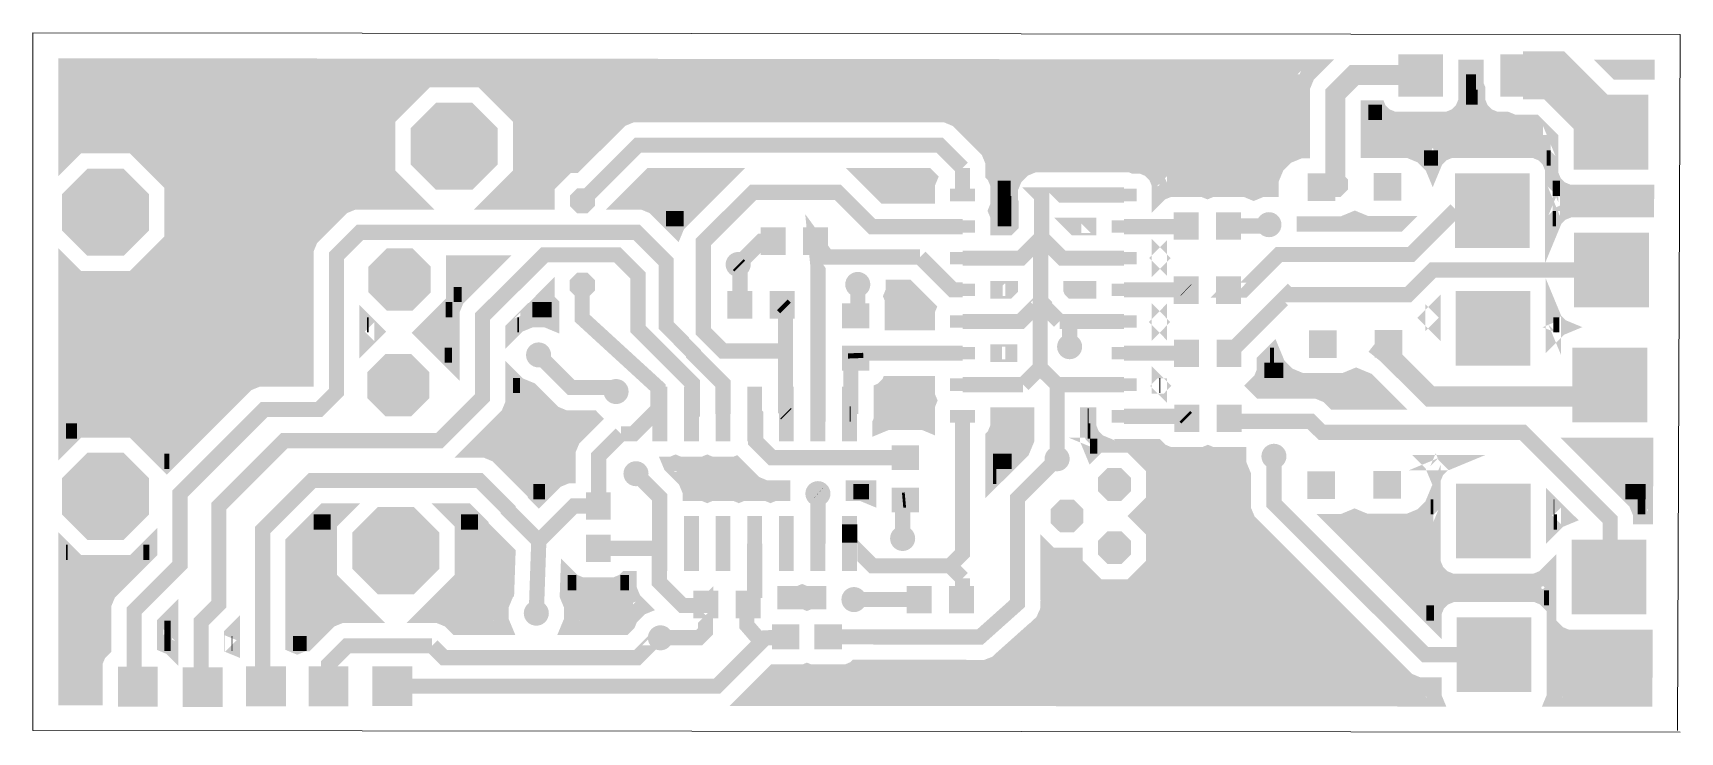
# Model space of a CAD drawing. Header units: millimetres. Extents: x 0.46 to 3.06, y 0.28 to 1.39.
import ezdxf

# ---------------------------------------------------------------- set-up
doc = ezdxf.new("R2010")
doc.units = ezdxf.units.MM
doc.layers.get('0').update_dxf_attribs({"linetype": 'CONTINUOUS', "lineweight": 0})
doc.layers.add('TRACTOR_CMP', color=254, linetype='CONTINUOUS', lineweight=0)

# ---------------------------------------------------------------- blocks, each defined once
blk = doc.blocks.new('RECTANGLE_2')
blk.add_solid([(0.0196849606286, 0.0216549608625), (0.0196849606286, -0.0216549603589), (-0.0196849081029, 0.0216549608625), (-0.0196849081029, -0.0216549603589)])
blk = doc.blocks.new('RECTANGLE_16')
blk.add_solid([(0.0354349868613, 0.0334649346053), (0.0354349868613, -0.0334649341017), (-0.0354349343356, 0.0334649346053), (-0.0354349343356, -0.0334649341017)])
blk = doc.blocks.new('RECTANGLE_28')
blk.add_solid([(0.0118100000056, 0.0433049345966), (0.0118100000056, -0.0433049340929), (-0.0118099474799, 0.0433049345966), (-0.0118099474799, -0.0433049340929)])
blk = doc.blocks.new('RECTANGLE_29')
blk.add_solid([(0.0196849606286, 0.00984493462628), (0.0196849606286, -0.00984493412264), (-0.0196849081029, 0.00984493462628), (-0.0196849081029, -0.00984493412264)])
blk = doc.blocks.new('RECTANGLE_8')
blk.add_solid([(0.0216549868735, 0.0196849346175), (0.0216549868735, -0.0196849341139), (-0.0216549343478, 0.0196849346175), (-0.0216549343478, -0.0196849341139)])
blk = doc.blocks.new('SQUARE_9')
blk.add_solid([(0.0590549868403, 0.0590549608293), (0.0590549868403, -0.0590549603257), (-0.0590549343146, 0.0590549608293), (-0.0590549343146, -0.0590549603257)])
blk = doc.blocks.new('CUSTOM_30')
for points in [[(-0.0259998687272, 0.0107695015546), (-0.0107694750399, 0.0259998952419), (0.0259999212529, 0.0107695015546), (0.0107695275656, 0.0259998952419)], [(-0.0259998687272, -0.010769501051), (-0.0259998687272, 0.0107695015546), (0.0259999212529, -0.010769501051), (0.0259999212529, 0.0107695015546)], [(-0.0107694750399, -0.0259998947382), (-0.0259998687272, -0.010769501051), (0.0107695275656, -0.0259998947382), (0.0259999212529, -0.010769501051)]]:
    blk.add_solid(points)
blk = doc.blocks.new('CUSTOM_31')
for points in [[(-0.0688998161957, 0.0285392653183), (-0.0285391863102, 0.0688998427103), (0.0688998687214, 0.0285392653183), (0.0285392913294, 0.0688998427103)], [(-0.0688998161957, 0.0285392128249), (-0.0688998161957, 0.0285392653183), (0.0688998687214, 0.0285392128249), (0.0688998687214, 0.0285392653183)], [(-0.0688998161957, -0.0285392123213), (-0.0688998161957, 0.0285392128249), (0.0688998687214, -0.0285392123213), (0.0688998687214, 0.0285392128249)], [(-0.0688997112088, -0.0285392648147), (-0.0688998161957, -0.0285392123213), (0.0688998687214, -0.0285392648147), (0.0688998687214, -0.0285392123213)], [(-0.0285392388037, -0.0688998422067), (-0.0688997112088, -0.0285392648147), (0.0285392388359, -0.0688998422067), (0.0688998687214, -0.0285392648147)]]:
    blk.add_solid(points)
blk = doc.blocks.new('CUSTOM_32')
for points in [[(-0.0492148293365, 0.0203855120447), (-0.0203854855301, 0.0492148558512), (0.0492148818622, 0.0203855120447), (0.0203854330689, 0.0492148558512)], [(-0.0492148293365, 0.0203854070579), (-0.0492148293365, 0.0203855120447), (0.0492148818622, 0.0203854070579), (0.0492148818622, 0.0203855120447)], [(-0.0492148293365, -0.0203854065542), (-0.0492148293365, 0.0203854070579), (0.0492148818622, -0.0203854065542), (0.0492148818622, 0.0203854070579)], [(-0.0492148293365, -0.0203855115411), (-0.0492148293365, -0.0203854065542), (0.0492148293688, -0.0203855115411), (0.0492148818622, -0.0203854065542)], [(-0.0203853805432, -0.0492148553475), (-0.0492148293365, -0.0203855115411), (0.0203855380558, -0.0492148553475), (0.0492148293688, -0.0203855115411)]]:
    blk.add_solid(points)
blk = doc.blocks.new('SQUARE_17')
blk.add_solid([(0.0315000262349, 0.0315000002239), (0.0315000262349, -0.0314999997202), (-0.0314999737092, 0.0315000002239), (-0.0314999737092, -0.0314999997202)])
blk = doc.blocks.new('ROUND_20')
h = blk.add_hatch(color=256)
edge = h.paths.add_edge_path(flags=0)
edge.add_arc((0, 0), 0.0198099737357, 0, 360)
blk = doc.blocks.new('CUSTOM_33')
for points in [[(-0.0198098949794, 0.008205564549), (-0.00820548554089, 0.0198099214941), (0.0198099475051, 0.008205564549), (0.00820559056003, 0.0198099214941)], [(-0.0198098949794, 0.00820551205556), (-0.0198098949794, 0.008205564549), (0.0198099475051, 0.00820551205556), (0.0198099475051, 0.008205564549)], [(-0.0198098949794, -0.00820551155192), (-0.0198098949794, 0.00820551205556), (0.0198099475051, -0.00820551155192), (0.0198099475051, 0.00820551205556)], [(-0.0198097899925, -0.00820556404536), (-0.0198098949794, -0.00820551155192), (0.0198099475051, -0.00820556404536), (0.0198099475051, -0.00820551155192)], [(-0.00820553803433, -0.0198099209904), (-0.0198097899925, -0.00820556404536), (0.00820553806659, -0.0198099209904), (0.0198099475051, -0.00820556404536)]]:
    blk.add_solid(points)

msp = doc.modelspace()

# ---------------------------------------------------------------- linework, layer by layer
at = {"layer": 'TRACTOR_CMP'}
for points in [[(3.05902002355, 0.286179999998), (3.0628499973, 1.38639999902), (0.460600025854, 1.38893999902), (0.460600025854, 0.286179999998)], [(0.460600025854, 0.286179999998), (3.0628499973, 0.28364)]]:
    msp.add_lwpolyline(points, dxfattribs=at)
at = {"layer": 'TRACTOR_CMP', "lineweight": 211}
for points, const_width in [([(2.81452999752, 1.32186997283), (2.86380002372, 1.32186997283), (2.95360002364, 1.23206997291)], 0.0759999999325), ([(0.798760025554, 0.834349973264), (0.672140025666, 0.707729973377), (0.618720025714, 0.761159999576), (0.531820025791, 0.761159999576), (0.512600025808, 0.741939999593), (0.512600025808, 1.01979999935), (0.531820025791, 1.00057999936), (0.618720025714, 1.00057999936), (0.680169999412, 1.06201999931), (0.680169999412, 1.14891999923), (0.618720025714, 1.21036997293), (0.531820025791, 1.21036997293), (0.512600025808, 1.19114997295), (0.512600025808, 1.33688997282), (2.48702002405, 1.33495999907), (2.47414999782, 1.32209999908), (2.46624002407, 1.3029799991), (2.46624002407, 1.20280997294), (2.46312002408, 1.20280997294), (2.44186999785, 1.19400997295), (2.42560999786, 1.17773999921), (2.41680002412, 1.15649999923), (2.41680002412, 1.14159999924), (2.40224999788, 1.14159999924), (2.38918999789, 1.136189973), (2.37646999791, 1.14145999924), (2.3227800242, 1.14145999924), (2.31616002421, 1.13871999924), (2.30954002421, 1.14145999924), (2.25584999801, 1.14145999924), (2.24260999803, 1.13597999924), (2.24010999803, 1.133469973), (2.24010999803, 1.14978997298), (2.23462999803, 1.16301999922), (2.22450002429, 1.17313999921), (2.21126999805, 1.17862997296), (2.19918002431, 1.17862997296), (2.19396999807, 1.1807799992), (2.04318002445, 1.1807799992), (2.02552999822, 1.17347999921), (2.01202999823, 1.15996997298), (2.00472002448, 1.14232997299), (2.00472002448, 1.12323999925), (2.00618002448, 1.11972997301), (2.00618002448, 1.08553999929), (2.00142002449, 1.08077999929), (1.98498999825, 1.08077999929), (1.98498999825, 1.09978997303), (1.9816800245, 1.10777999927), (1.98498999825, 1.11577999926), (1.98498999825, 1.14978997298), (1.97950999826, 1.16301999922), (1.97730002451, 1.16521999922), (1.97730002451, 1.1848999992), (1.97000002451, 1.20253999918), (1.9339699983, 1.23856997291), (1.92046002456, 1.25206997289), (1.90282002457, 1.25937999913), (1.40694999877, 1.25937999913), (1.38930999878, 1.25206997289), (1.31664002509, 1.17938997296), (1.30558999886, 1.17938997296), (1.27290002513, 1.14669999923), (1.27290002513, 1.12157999926), (1.18618002521, 1.12157999926), (1.23094999892, 1.16634997297), (1.23094999892, 1.25324997289), (1.16950999898, 1.31469999908), (1.08260999905, 1.31469999908), (1.02116002536, 1.25324997289), (1.02116002536, 1.16634997297), (1.06592999907, 1.12157999926), (0.967580025404, 1.12157999926), (0.949940025419, 1.11426997302), (0.912929999206, 1.07726997305), (0.899429999218, 1.06375999931), (0.892120025471, 1.04611999932), (0.892120025471, 0.841659999505), (0.816400025538, 0.841659999505), (0.798760025554, 0.834349973264)], 0.0239999999787), ([(0.512600025808, 1.33522997282), (2.21338999805, 1.33522997282)], 0.0239999999787), ([(2.51824002403, 1.14940997298), (2.51824002403, 1.2926399991), (2.548000024, 1.32239999908), (2.65258999766, 1.32239999908), (2.65312002391, 1.32186997283)], 0.0319999999716), ([(2.85854999748, 1.18126997296), (2.85592002373, 1.1875999992), (2.84580002374, 1.19772997294), (2.8325699975, 1.20320997294), (2.70012999762, 1.20320997294), (2.68690002388, 1.19772997294), (2.67678002389, 1.1875999992), (2.67208999764, 1.17628997296), (2.67128002389, 1.17823999921), (2.65502002391, 1.19449999919), (2.63376999768, 1.20329999918), (2.57024002398, 1.20329999918), (2.57024002398, 1.27039999912), (2.58618002397, 1.27039999912), (2.58716002397, 1.26801999913), (2.59728999771, 1.25788997289), (2.61052002395, 1.25240997289), (2.69570999762, 1.25240997289), (2.70894002386, 1.25788997289), (2.7190699976, 1.26801999913), (2.7245499976, 1.28124997287), (2.7245499976, 1.33472997282), (2.74052999758, 1.33470997282), (2.74052999758, 1.30714997284), (2.74310002383, 1.3009599991), (2.74310002383, 1.28124997287), (2.74858002382, 1.26801999913), (2.75870999757, 1.25788997289), (2.7719400238, 1.25240997289), (2.78886999754, 1.25240997289), (2.79980999753, 1.2478699729), (2.8331499975, 1.2478699729), (2.85854999748, 1.22246997292), (2.85854999748, 1.18126997296)], 0.0239999999787), ([(2.96320002363, 1.32712997283), (2.95582002364, 1.33449999907), (3.01066999734, 1.33444997282), (3.01064002359, 1.32712997283), (2.96320002363, 1.32712997283)], 0.0239999999787), ([(1.07914999906, 1.31123999909), (0.512600025808, 1.31123999909)], 0.0239999999787), ([(1.17296999897, 1.31123999909), (2.46966002407, 1.31123999909)], 0.0239999999787), ([(2.74052999758, 1.31123999909), (2.7245499976, 1.31123999909)], 0.0239999999787), ([(0.512600025808, 1.28725999911), (1.05516002533, 1.28725999911)], 0.0239999999787), ([(1.03118002535, 1.26326997288), (0.512600025808, 1.26326997288)], 0.0239999999787), ([(2.46624002407, 1.28725999911), (1.19694999895, 1.28725999911)], 0.0239999999787), ([(1.22094002518, 1.26326997288), (2.46624002407, 1.26326997288)], 0.0239999999787), ([(2.59190999771, 1.26326997288), (2.57024002398, 1.26326997288)], 0.0239999999787), ([(2.75332999757, 1.26326997288), (2.71432002385, 1.26326997288)], 0.0239999999787), ([(2.7245499976, 1.28725999911), (2.74310002383, 1.28725999911)], 0.0239999999787), ([(0.512600025808, 1.2392899729), (1.02116002536, 1.2392899729)], 0.0239999999787), ([(1.37652999879, 1.2392899729), (1.23094999892, 1.2392899729)], 0.0239999999787), ([(2.46624002407, 1.2392899729), (1.9332499983, 1.2392899729)], 0.0239999999787), ([(2.57024002398, 1.2392899729), (2.84172999749, 1.2392899729)], 0.0239999999787), ([(1.02116002536, 1.21529999917), (0.512600025808, 1.21529999917)], 0.0239999999787), ([(1.23094999892, 1.21529999917), (1.35254002506, 1.21529999917)], 0.0239999999787), ([(1.92930002455, 1.17534997296), (1.89326999834, 1.21137999918), (1.41650002501, 1.21137999918), (1.32870999884, 1.12357999925)], 0.0239999999787), ([(2.46624002407, 1.21529999917), (1.95722999828, 1.21529999917)], 0.0239999999787), ([(2.85854999748, 1.21529999917), (2.57024002398, 1.21529999917)], 0.0239999999787), ([(0.512600025808, 1.19131999919), (0.512769999561, 1.19131999919)], 0.0239999999787), ([(0.63776999945, 1.19131999919), (1.02116002536, 1.19131999919)], 0.0239999999787), ([(1.32856002508, 1.19131999919), (1.23094999892, 1.19131999919)], 0.0239999999787), ([(1.97464002451, 1.19131999919), (2.4391800241, 1.19131999919)], 0.0239999999787), ([(2.65820999766, 1.19131999919), (2.68048999764, 1.19131999919)], 0.0239999999787), ([(2.85854999748, 1.19131999919), (2.85220999748, 1.19131999919)], 0.0239999999787), ([(2.86140999748, 1.08489999929), (2.86140999748, 1.15894997298), (2.86402999747, 1.15261999923), (2.87414999746, 1.14249999924), (2.88738999745, 1.13701999924), (3.00998002359, 1.13701999924), (3.00988999734, 1.10922997302), (2.8883800237, 1.10922997302), (2.87514999746, 1.10374997303), (2.86502002372, 1.09362997303), (2.86140999748, 1.08489999929)], 0.0239999999787), ([(1.02116002536, 1.16732997297), (0.661760025675, 1.16732997297)], 0.0239999999787), ([(1.23094999892, 1.16732997297), (1.29352999887, 1.16732997297)], 0.0239999999787), ([(1.47650999871, 1.07948997305), (1.45522999872, 1.10076997303), (1.44172002498, 1.11426997302), (1.424080025, 1.12157999926), (1.39458999878, 1.12157999926), (1.43638002499, 1.16337999922), (1.55692002488, 1.16337999922), (1.49246002494, 1.09891999928), (1.47896002495, 1.08541999929), (1.47650999871, 1.07948997305)], 0.0239999999787), ([(1.8736200246, 1.13077999925), (1.80632002466, 1.13077999925), (1.77372002469, 1.16337999922), (1.87338999835, 1.16337999922), (1.87752999835, 1.15923999922), (1.8736200246, 1.14978997298), (1.8736200246, 1.13077999925)], 0.0239999999787), ([(1.92930002455, 1.17534997296), (1.92930002455, 1.13277999925)], 0.0239999999787), ([(2.01938999822, 1.16732997297), (1.97730002451, 1.16732997297)], 0.0239999999787), ([(2.42128999787, 1.16732997297), (2.23030999804, 1.16732997297)], 0.0239999999787), ([(0.680169999412, 1.14334997299), (1.04416999909, 1.14334997299)], 0.0239999999787), ([(1.27290002513, 1.14334997299), (1.20794999894, 1.14334997299)], 0.0239999999787), ([(1.53688999865, 1.14334997299), (1.41634999876, 1.14334997299)], 0.0239999999787), ([(1.64956999855, 0.953929973158), (1.64956999855, 0.886969973218), (1.64878999855, 0.886179999465), (1.55074999864, 0.886179999465), (1.51964999867, 0.917279999437), (1.51964999867, 1.05822997307), (1.5983899986, 1.136969973), (1.73224999848, 1.136969973), (1.78644002468, 1.08277999929), (1.92930002455, 1.08277999929)], 0.0239999999787), ([(1.8736200246, 1.14334997299), (1.79376002467, 1.14334997299)], 0.0239999999787), ([(1.98498999825, 1.14334997299), (2.00514002448, 1.14334997299)], 0.0239999999787), ([(2.24010999803, 1.14334997299), (2.41680002412, 1.14334997299)], 0.0239999999787), ([(2.47462002407, 1.14499999924), (2.51824002403, 1.14499999924)], 0.0436199999613), ([(2.57864999773, 1.14548997299), (2.62226999769, 1.14548997299)], 0.0436199999613), ([(2.87330002371, 1.14334997299), (2.86140999748, 1.14334997299)], 0.0239999999787), ([(0.962220025409, 1.11935999926), (0.680169999412, 1.11935999926)], 0.0239999999787), ([(1.42944999875, 1.11935999926), (1.51290002492, 1.11935999926)], 0.0239999999787), ([(2.00618002448, 1.11935999926), (1.98498999825, 1.11935999926)], 0.0239999999787), ([(2.05418002444, 1.06565999931), (2.05418002444, 1.131329973), (2.05272002444, 1.13277999925), (2.18442002432, 1.13277999925)], 0.0239999999787), ([(2.70862999761, 1.10940997302), (2.63776002392, 1.03853999933), (2.42910002411, 1.03853999933), (2.37282002416, 0.98225999938), (2.34946002418, 0.98225999938), (2.35062002418, 0.983429973132)], 0.0239999999787), ([(2.70862999761, 1.10940997302), (2.76508999756, 1.10940997302), (2.76634999756, 1.10814997302)], 0.0239999999787), ([(2.86140999748, 1.11935999926), (3.00992002359, 1.11935999926)], 0.0239999999787), ([(0.680169999412, 1.09537999928), (0.931040025436, 1.09537999928)], 0.0239999999787), ([(1.48892002494, 1.09537999928), (1.46062002497, 1.09537999928)], 0.0239999999787), ([(1.86216999836, 1.03460997309), (1.71516999849, 1.03460997309), (1.69696002476, 1.05970997306), (1.70084002475, 1.02027999935), (1.70084002475, 0.786399999554), (1.69830002476, 0.786399999554)], 0.0239999999787), ([(1.98498999825, 1.09537999928), (2.00618002448, 1.09537999928)], 0.0239999999787), ([(2.12874002437, 1.08077999929), (2.10692999815, 1.08077999929), (2.10292999815, 1.08477999929), (2.12874002437, 1.08477999929), (2.12874002437, 1.08077999929)], 0.0239999999787), ([(2.28268999799, 1.08380997304), (2.28166999799, 1.08277999929), (2.18442002432, 1.08277999929)], 0.0239999999787), ([(2.41334999787, 1.08578997304), (2.41136999788, 1.08380997304), (2.34962002418, 1.08380997304)], 0.0239999999787), ([(2.61788002394, 1.08653999929), (2.46916002407, 1.08653999929), (2.46916002407, 1.08717999929), (2.52974002402, 1.08717999929), (2.549040024, 1.09517999928), (2.56714999774, 1.08767999929), (2.61902002394, 1.08767999929), (2.61788002394, 1.08653999929)], 0.0239999999787), ([(2.86140999748, 1.09537999928), (2.86676999747, 1.09537999928)], 0.0239999999787), ([(0.62634999946, 0.35546997369), (0.620440025712, 0.361379999931), (0.620440025712, 0.475549973583), (0.692880025648, 0.547989973519), (0.692880025648, 0.660589973419), (0.825949999283, 0.793659999547), (0.912569999206, 0.793659999547), (0.940120025428, 0.821219999523), (0.940120025428, 1.03656997308), (0.977129999149, 1.0735799993), (1.41452999876, 1.0735799993), (1.46098999872, 1.02712997309), (1.46098999872, 0.926339999429), (1.4850099987, 0.902319999451), (1.4850099987, 0.901539999451), (1.50430002493, 0.882239999469), (1.50430002493, 0.88105999947), (1.55084002489, 0.834529973264), (1.55084002489, 0.786399999554)], 0.0239999999787), ([(0.907060025458, 1.07138997305), (0.680169999412, 1.07138997305)], 0.0239999999787), ([(1.63002999857, 1.05970997306), (1.61168002483, 1.05970997306), (1.57476999862, 1.02279999934), (1.57752999862, 1.02003999935), (1.57752999862, 0.959049973154)], 0.0239999999787), ([(2.05272002444, 1.06419999931), (2.02130002447, 1.03277999933), (1.92930002455, 1.03277999933)], 0.0239999999787), ([(2.05272002444, 0.964709973149), (2.05272002444, 1.06419999931), (2.05418002444, 1.06565999931), (2.08704999816, 1.03277999933), (2.18442002432, 1.03277999933)], 0.0239999999787), ([(0.665549999425, 1.04740997308), (0.89266002547, 1.04740997308)], 0.0239999999787), ([(0.728709999369, 0.35468997369), (0.726349999371, 0.357049973688), (0.726349999371, 0.457829973599), (0.754300025593, 0.485789973574), (0.754300025593, 0.640909973436), (0.857840025501, 0.744449973344), (1.10272002528, 0.744449973344), (1.17082999898, 0.81255999953), (1.17082999898, 0.94050997317), (1.22358999893, 0.993269973123), (1.22398002518, 0.993269973123), (1.26886002514, 1.03814997308), (1.38382999879, 1.03814997308), (1.41650002501, 1.00546997311), (1.41650002501, 0.920829973188), (1.50232999868, 0.83499999951), (1.50232999868, 0.787899999552), (1.50084002493, 0.786399999554)], 0.0239999999787), ([(1.86216999836, 1.03460997309), (1.91398999832, 0.982779999379), (1.92930002455, 0.982779999379)], 0.0239999999787), ([(2.24010999803, 1.03208997309), (2.24010999803, 1.03413999933), (2.24112999803, 1.03310997309), (2.24010999803, 1.03208997309)], 0.0239999999787), ([(0.892120025471, 1.02341999934), (0.641560025693, 1.02341999934)], 0.0239999999787), ([(1.18802002521, 1.02557999934), (1.14364002525, 0.981199999381), (1.13014002526, 0.967699999393), (1.12282999902, 0.950059999408), (1.12282999902, 0.867789973235), (1.07590002531, 0.91471999944), (1.12504999902, 0.963879999396), (1.12504999902, 1.02557999934), (1.18802002521, 1.02557999934)], 0.0239999999787), ([(1.18586002521, 1.02341999934), (1.12504999902, 1.02341999934)], 0.0239999999787), ([(1.57722999862, 1.02033999935), (1.57476999862, 1.02279999934)], 0.0239999999787), ([(2.35018002418, 0.882369973222), (2.44336002409, 0.975549973139), (2.44376002409, 0.975159999386), (2.63342999768, 0.975159999386), (2.67244999764, 1.01417999935), (2.95458999739, 1.01417999935)], 0.0239999999787), ([(0.512600025808, 0.999439999364), (0.892120025471, 0.999439999364)], 0.0239999999787), ([(1.12504999902, 0.999439999364), (1.16186999898, 0.999439999364)], 0.0239999999787), ([(1.28030999888, 0.959189973154), (1.28030999888, 0.946459999412), (1.27994002513, 0.945439999412), (1.28030999888, 0.936949973173), (1.28030999888, 0.931639999425), (1.27052002513, 0.935689973174), (1.24830999891, 0.935689973174), (1.22780002517, 0.927199999429), (1.21882999893, 0.91822997319), (1.21882999893, 0.920629973188), (1.24982999891, 0.951619999407), (1.25116999891, 0.952179999406), (1.26468002514, 0.965679999394), (1.26494999889, 0.966359999394), (1.27274002513, 0.974139999387), (1.27274002513, 0.966759999394), (1.28030999888, 0.959189973154)], 0.0239999999787), ([(1.22398002518, 0.993269973123), (1.22398002518, 0.992869973124)], 0.0239999999787), ([(1.44822999873, 0.789009973305), (1.44822999873, 0.82806997327), (1.32830999884, 0.937989973172), (1.32830999884, 0.989649973126), (1.32854999884, 0.989879999373)], 0.0239999999787), ([(1.76054999845, 0.941529973169), (1.76374999845, 0.944719999413), (1.76374999845, 0.991299999372)], 0.0239999999787), ([(1.8736200246, 0.930779999425), (1.81820002465, 0.930779999425), (1.81820002465, 0.968369973145), (1.8164299984, 0.972649973142), (1.81956002465, 0.980199999382), (1.81956002465, 0.986609973129), (1.84228999838, 0.986609973129), (1.87522999835, 0.953669973158), (1.8736200246, 0.949789973162), (1.8736200246, 0.930779999425)], 0.0239999999787), ([(1.98498999825, 0.980779999381), (1.98498999825, 0.984779999378), (2.00472002448, 0.984779999378), (2.00472002448, 0.984599999378), (2.00090999824, 0.980779999381), (1.98498999825, 0.980779999381)], 0.0239999999787), ([(2.12874002437, 0.980779999381), (2.1023600244, 0.980779999381), (2.10076999815, 0.982369973133), (2.1007200244, 0.98247999938), (2.1007200244, 0.984779999378), (2.12874002437, 0.984779999378), (2.12874002437, 0.980779999381)], 0.0239999999787), ([(2.28200002424, 0.982779999379), (2.18442002432, 0.982779999379)], 0.0239999999787), ([(2.28252999799, 0.98225999938), (2.28200002424, 0.982779999379)], 0.0239999999787), ([(2.86252002372, 0.911849973196), (2.86252002372, 0.94076997317), (2.86502002372, 0.934729973175), (2.87514999746, 0.924599999431), (2.87716002371, 0.923769973185), (2.87252002371, 0.921839999433), (2.86252002372, 0.911849973196)], 0.0239999999787), ([(0.892120025471, 0.975449973139), (0.512600025808, 0.975449973139)], 0.0239999999787), ([(0.512600025808, 0.95146997316), (0.892120025471, 0.95146997316)], 0.0239999999787), ([(1.12342002527, 0.95146997316), (1.11264002528, 0.95146997316)], 0.0239999999787), ([(1.13788999901, 0.975449973139), (1.12504999902, 0.975449973139)], 0.0239999999787), ([(1.28030999888, 0.95146997316), (1.24966999891, 0.95146997316)], 0.0239999999787), ([(1.64956999855, 0.953929973158), (1.6444600248, 0.959049973154)], 0.0239999999787), ([(1.8175899984, 0.975449973139), (1.85344999837, 0.975449973139)], 0.0239999999787), ([(1.87430999835, 0.95146997316), (1.81820002465, 0.95146997316)], 0.0239999999787), ([(2.02486999822, 0.832779999512), (2.05178999819, 0.859689973242), (2.05178999819, 0.960749973152), (2.05424002444, 0.963199999397), (2.05272002444, 0.964709973149), (2.02078999822, 0.932779999424), (1.92930002455, 0.932779999424)], 0.0239999999787), ([(2.08246999817, 0.932779999424), (2.05852999819, 0.956729973156), (2.05852999819, 0.958909973154), (2.05424002444, 0.963199999397)], 0.0239999999787), ([(2.67240999764, 0.931049973178), (2.67240999764, 0.946249973165), (2.66480999765, 0.938649973172), (2.67240999764, 0.931049973178)], 0.0239999999787), ([(0.892120025471, 0.927479999428), (0.512600025808, 0.927479999428)], 0.0239999999787), ([(1.00180999913, 0.916689973191), (0.988120025386, 0.903009973203), (0.988120025386, 0.930379999426), (1.00180999913, 0.916689973191)], 0.0239999999787), ([(0.991020025383, 0.927479999428), (0.988120025386, 0.927479999428)], 0.0239999999787), ([(1.12282999902, 0.927479999428), (1.08864999905, 0.927479999428)], 0.0239999999787), ([(1.22848999893, 0.927479999428), (1.22568002517, 0.927479999428)], 0.0239999999787), ([(2.08246999817, 0.932779999424), (2.09838999815, 0.932779999424), (2.09838999815, 0.892869973212)], 0.0239999999787), ([(2.18442002432, 0.932779999424), (2.09838999815, 0.932779999424)], 0.0239999999787), ([(2.24010999803, 0.932429973177), (2.24010999803, 0.931469973178), (2.24058002427, 0.931949973178), (2.24010999803, 0.932429973177)], 0.0239999999787), ([(2.86252002372, 0.927479999428), (2.87226999747, 0.927479999428)], 0.0239999999787), ([(0.512600025808, 0.903489973203), (0.892120025471, 0.903489973203)], 0.0239999999787), ([(0.988120025386, 0.903489973203), (0.988609999138, 0.903489973203)], 0.0239999999787), ([(1.08712999905, 0.903489973203), (1.12282999902, 0.903489973203)], 0.0239999999787), ([(2.47658002406, 0.896959999455), (2.52020999778, 0.896959999455)], 0.0436199999613), ([(2.58062002397, 0.897459999455), (2.62424002393, 0.897459999455)], 0.0436199999613), ([(2.58062002397, 0.897459999455), (2.60074999771, 0.881459999469), (2.66808002389, 0.814129973282), (2.93382999741, 0.814129973282), (2.95196002364, 0.832269973266)], 0.0319999999716), ([(0.892120025471, 0.879509973224), (0.512600025808, 0.879509973224)], 0.0239999999787), ([(1.12282999902, 0.879509973224), (1.11110999903, 0.879509973224)], 0.0239999999787), ([(1.25942002514, 0.879879999471), (1.31098999885, 0.82830997327), (1.37556002504, 0.82830997327), (1.38186002504, 0.822009973275), (1.38028002504, 0.823579999521)], 0.0239999999787), ([(1.64956999855, 0.787669973306), (1.64956999855, 0.886969973218)], 0.0239999999787), ([(1.75268002471, 0.786399999554), (1.75268002471, 0.866729973236), (1.76054999845, 0.874599999475), (1.76872999845, 0.882779999468), (1.92930002455, 0.882779999468)], 0.0239999999787), ([(1.76054999845, 0.874599999475), (1.7602400247, 0.882779999468)], 0.0239999999787), ([(1.98498999825, 0.88077999947), (1.98498999825, 0.884779999466), (2.00378999824, 0.884779999466), (2.00378999824, 0.88077999947), (1.98498999825, 0.88077999947)], 0.0239999999787), ([(2.18442002432, 0.882779999468), (2.28284002424, 0.882779999468), (2.28324999799, 0.882369973222)], 0.0239999999787), ([(2.39122999789, 0.831169973267), (2.39964002413, 0.822759999521), (2.48904002405, 0.822759999521), (2.50668002404, 0.815459999528), (2.51670002403, 0.805439999537), (2.6032299977, 0.805439999537), (2.56894999774, 0.839719999506), (2.55100999775, 0.847149973253), (2.53170002402, 0.83914997326), (2.46508002407, 0.83914997326), (2.44384002409, 0.847949973252), (2.42756999786, 0.864219999485), (2.41946999787, 0.883779999467), (2.40586002413, 0.870169973233), (2.40586002413, 0.853549973247), (2.40038002413, 0.840319999506), (2.39122999789, 0.831169973267)], 0.0239999999787), ([(2.41520002412, 0.879509973224), (2.42124002411, 0.879509973224)], 0.0239999999787), ([(0.512600025808, 0.855519999492), (0.892120025471, 0.855519999492)], 0.0239999999787), ([(1.34462999882, 0.780309973312), (1.30144002511, 0.780309973312), (1.28380002512, 0.787609973306), (1.24666002516, 0.82475999952), (1.22780002517, 0.832569973266), (1.21882999893, 0.841539999505), (1.21882999893, 0.822109973275), (1.21882999893, 0.803009973292), (1.21152999894, 0.785369973308), (1.15560999899, 0.729459999604), (1.17526002522, 0.729459999604), (1.1929000252, 0.722149973364), (1.20640999895, 0.708649973376), (1.25208002515, 0.662979999663), (1.2531899989, 0.660289973419), (1.2598099989, 0.653669973425), (1.28790002512, 0.681759999647), (1.3055400251, 0.689069973393), (1.3063000251, 0.689069973393), (1.3063000251, 0.729189973358), (1.31360999885, 0.746839999589), (1.32710999884, 0.760339999577), (1.34584999882, 0.77907999956), (1.34462999882, 0.780309973312)], 0.0239999999787), ([(2.05178999819, 0.859689973242), (2.07870002442, 0.832779999512), (2.07870002442, 0.715719999616), (2.07870999817, 0.71570997337), (2.01610999823, 0.653109973425), (2.01610999823, 0.486969973573), (1.95666002453, 0.433819999867), (1.71690002474, 0.43420997362)], 0.0239999999787), ([(2.43626999785, 0.855519999492), (2.40586002413, 0.855519999492)], 0.0239999999787), ([(0.795949999309, 0.831539999514), (0.512600025808, 0.831539999514)], 0.0239999999787), ([(1.21882999893, 0.831539999514), (1.23028002517, 0.831539999514)], 0.0239999999787), ([(1.80068002466, 0.776859999562), (1.80068002466, 0.823599999521), (1.80260002466, 0.82439999952), (1.81272002465, 0.834519999511), (1.81282999841, 0.834779999511), (1.8736200246, 0.834779999511), (1.8736200246, 0.815779999528), (1.87692999835, 0.807779999535), (1.8736200246, 0.799789973295), (1.8736200246, 0.770719999568), (1.8677600246, 0.773149973319), (1.81012999841, 0.773149973319), (1.79864999842, 0.768389973323), (1.79864999842, 0.771959999566), (1.80068002466, 0.776859999562)], 0.0239999999787), ([(1.8736200246, 0.831539999514), (1.80974002466, 0.831539999514)], 0.0239999999787), ([(2.02486999822, 0.832779999512), (1.92930002455, 0.832779999512)], 0.0239999999787), ([(2.07870002442, 0.832779999512), (2.18442002432, 0.832779999512)], 0.0239999999787), ([(2.24010999803, 0.833259999512), (2.24010999803, 0.830779999514), (2.24214002427, 0.830779999514), (2.24236002427, 0.831009973267), (2.24010999803, 0.833259999512)], 0.0239999999787), ([(2.24010999803, 0.831539999514), (2.24182999803, 0.831539999514)], 0.0239999999787), ([(2.39160002414, 0.831539999514), (2.57712999773, 0.831539999514)], 0.0239999999787), ([(0.512600025808, 0.807549973288), (0.771960025577, 0.807549973288)], 0.0239999999787), ([(1.21882999893, 0.807549973288), (1.26386002514, 0.807549973288)], 0.0239999999787), ([(1.80068002466, 0.807549973288), (1.8768400246, 0.807549973288)], 0.0239999999787), ([(2.60112002395, 0.807549973288), (2.51458999778, 0.807549973288)], 0.0239999999787), ([(0.747980025599, 0.783569973309), (0.512600025808, 0.783569973309)], 0.0239999999787), ([(1.29356999887, 0.783569973309), (1.20972999894, 0.783569973309)], 0.0239999999787), ([(1.38972999878, 0.755079999581), (1.40942002501, 0.755079999581), (1.44334002498, 0.789009973305), (1.44822999873, 0.789009973305)], 0.0239999999787), ([(1.60084002484, 0.786399999554), (1.60232999859, 0.784909973308), (1.60232999859, 0.743269973345), (1.62814002482, 0.717459999615), (1.83894999838, 0.717459999615)], 0.0239999999787), ([(1.64956999855, 0.787669973306), (1.6508400248, 0.786399999554)], 0.0239999999787), ([(1.75084002471, 0.786399999554), (1.75268002471, 0.786399999554)], 0.0239999999787), ([(1.75084002471, 0.581679999735), (1.75084002471, 0.582949973488), (1.78736999843, 0.546419999767), (1.90942002457, 0.546419999767), (1.92930002455, 0.566299999749), (1.92930002455, 0.782779999557)], 0.0239999999787), ([(1.8736200246, 0.783569973309), (1.80068002466, 0.783569973309)], 0.0239999999787), ([(1.97730002451, 0.682189973399), (1.97730002451, 0.750339999586), (1.97950999826, 0.752549973337), (1.98498999825, 0.765779999572), (1.98498999825, 0.784779999555), (2.03070002446, 0.784779999555), (2.03070002446, 0.74563999959), (2.02358002447, 0.728469973358), (1.97730002451, 0.682189973399)], 0.0239999999787), ([(2.03070002446, 0.783569973309), (1.98498999825, 0.783569973309)], 0.0239999999787), ([(2.12670002437, 0.784779999555), (2.12874002437, 0.784779999555), (2.12874002437, 0.765779999572), (2.13422002437, 0.752549973337), (2.14434002436, 0.742419999593), (2.1570499981, 0.737159999597), (2.14358002436, 0.737159999597), (2.13414002437, 0.727719999606), (2.12670002437, 0.74569999959), (2.12670002437, 0.784779999555)], 0.0239999999787), ([(2.12874002437, 0.783569973309), (2.12670002437, 0.783569973309)], 0.0239999999787), ([(2.28044002424, 0.782779999557), (2.18442002432, 0.782779999557)], 0.0239999999787), ([(2.28342002424, 0.779809973313), (2.28044002424, 0.782779999557)], 0.0239999999787), ([(2.95064002364, 0.528799999782), (2.95232999739, 0.530489973534), (2.95232999739, 0.619649973455), (2.81452999752, 0.757439999579), (2.49682002405, 0.757439999579), (2.47948999781, 0.774759999564), (2.35538999792, 0.774759999564), (2.35034002418, 0.779809973313)], 0.0239999999787), ([(0.512600025808, 0.759579999577), (0.530249999545, 0.759579999577)], 0.0239999999787), ([(0.620289999465, 0.759579999577), (0.723989999373, 0.759579999577)], 0.0239999999787), ([(1.38972999878, 0.755079999581), (1.35430002506, 0.719649973366), (1.35430002506, 0.641559999682), (1.35380002506, 0.641069973436), (1.31508999885, 0.641069973436), (1.2598099989, 0.585789973485), (1.21138002519, 0.634209973442), (1.21138002519, 0.635789973441), (1.16572002523, 0.681459999647), (0.901940025462, 0.681459999647), (0.823589999285, 0.60310997347), (0.823589999285, 0.360979999931), (0.82870999928, 0.355869973689)], 0.0239999999787), ([(1.32634999884, 0.759579999577), (1.18574002521, 0.759579999577)], 0.0239999999787), ([(1.9824200245, 0.759579999577), (2.03070002446, 0.759579999577)], 0.0239999999787), ([(2.12670002437, 0.759579999577), (2.13130002437, 0.759579999577)], 0.0239999999787), ([(0.700009999395, 0.735599999599), (0.644280025691, 0.735599999599)], 0.0239999999787), ([(1.16176002523, 0.735599999599), (1.30894999885, 0.735599999599)], 0.0239999999787), ([(2.19730999807, 0.734779999599), (2.23618999803, 0.734779999599), (2.24334002427, 0.727629973359), (2.25656999801, 0.722149973364), (2.31026002421, 0.722149973364), (2.31688002421, 0.724889973362), (2.3235000242, 0.722149973364), (2.36542002416, 0.722149973364), (2.36542002416, 0.708539999623), (2.37322999791, 0.689689973393), (2.37322999791, 0.635289973441), (2.3805299979, 0.617649973457), (2.39404002414, 0.604149973469), (2.63288999768, 0.365289973681), (2.65054002391, 0.357989973687), (2.66962999765, 0.357989973687), (2.67402002389, 0.357989973687), (2.67402002389, 0.339769973703), (2.67558002389, 0.336019999953), (1.5900299986, 0.337079999953), (1.63146999857, 0.378529973669), (1.67878002477, 0.378529973669), (1.68342999852, 0.380449973667), (1.68808002476, 0.378529973669), (1.74570999847, 0.378529973669), (1.7589400247, 0.384009973664), (1.76106999845, 0.386139999909), (1.95528002453, 0.385819999909), (1.96350999827, 0.38535999991), (1.96478002452, 0.385809973663), (1.96612999827, 0.385799999909), (1.97374999826, 0.38894997366), (1.98152999826, 0.391669973657), (1.9825400245, 0.392569973657), (1.9837800245, 0.393079999903), (1.9896200245, 0.398899999898), (2.04202002445, 0.445749973609), (2.04330002445, 0.446279999856), (2.04910002444, 0.45207999985), (2.05522002444, 0.457549973599), (2.05582002444, 0.458799999844), (2.05680002444, 0.459779999844), (2.05994002443, 0.467359999837), (2.06350002443, 0.474749973584), (2.06358002443, 0.476139999829), (2.06410999818, 0.477419999828), (2.06410999818, 0.485629973574), (2.06456999818, 0.493819999813), (2.06410999818, 0.495129973566), (2.06410999818, 0.567629973501), (2.06858002443, 0.563159999752), (2.10726002439, 0.563159999752), (2.10726002439, 0.549479999764), (2.14358002436, 0.513159999796), (2.19494002431, 0.513159999796), (2.23126002428, 0.549479999764), (2.23126002428, 0.600839999718), (2.2069400243, 0.625159999697), (2.23126002428, 0.649479999675), (2.23126002428, 0.70083999963), (2.19730999807, 0.734779999599)], 0.0239999999787), ([(2.02654002446, 0.735599999599), (1.97730002451, 0.735599999599)], 0.0239999999787), ([(2.13088002437, 0.735599999599), (2.14202002436, 0.735599999599)], 0.0239999999787), ([(2.42122999787, 0.719649973366), (2.42122999787, 0.644839999679), (2.6600800239, 0.405989973645), (2.7690800238, 0.405989973645)], 0.0239999999787), ([(2.97952002362, 0.660339999666), (2.90264002369, 0.737209973351), (3.00858999735, 0.737209973351), (3.00820002359, 0.623859999698), (3.00032999735, 0.623859999698), (3.00032999735, 0.629189973446), (2.99302002361, 0.646839999678), (2.97952002362, 0.660339999666)], 0.0239999999787), ([(3.00858999735, 0.735599999599), (2.90426002368, 0.735599999599)], 0.0239999999787), ([(0.66826002567, 0.711609973373), (0.676020025663, 0.711609973373)], 0.0239999999787), ([(1.3063000251, 0.711609973373), (1.20344002519, 0.711609973373)], 0.0239999999787), ([(1.45210999873, 0.432809973621), (1.51302002492, 0.432809973621), (1.52310002491, 0.442889973612), (1.52310002491, 0.484899999821), (1.52348999866, 0.484899999821), (1.52348999866, 0.485359999821), (1.52194999866, 0.483819999822), (1.48698002494, 0.483819999822), (1.45016002498, 0.520629973543), (1.45016002498, 0.580999999736), (1.45084002497, 0.581679999735), (1.45084002497, 0.654599999671), (1.41334999876, 0.692089973391)], 0.0239999999787), ([(1.46754002496, 0.707099999624), (1.46848002496, 0.704839999626), (1.49152999869, 0.6817899734), (1.49884002493, 0.664149973415), (1.49884002493, 0.660989973418), (1.51980999867, 0.660989973418), (1.52584002491, 0.65848997342), (1.5318600249, 0.660989973418), (1.56980999862, 0.660989973418), (1.57584002486, 0.65848997342), (1.58186002486, 0.660989973418), (1.61980999858, 0.660989973418), (1.62584002482, 0.65848997342), (1.63186002481, 0.660989973418), (1.6449400248, 0.660989973418), (1.6449400248, 0.669459999657), (1.61858999858, 0.669459999657), (1.60094999859, 0.676769973404), (1.57514002486, 0.702579999628), (1.57038002487, 0.707329973377), (1.56980999862, 0.707099999624), (1.5318600249, 0.707099999624), (1.52584002491, 0.709589973375), (1.51980999867, 0.707099999624), (1.48186002495, 0.707099999624), (1.47584002495, 0.709589973375), (1.46980999871, 0.707099999624), (1.46754002496, 0.707099999624)], 0.0239999999787), ([(1.97730002451, 0.711609973373), (2.00672999823, 0.711609973373)], 0.0239999999787), ([(2.22048002429, 0.711609973373), (2.36542002416, 0.711609973373)], 0.0239999999787), ([(2.84734999749, 0.527799999783), (2.85558999748, 0.536039999776), (2.85558999748, 0.488499999818), (2.84852999749, 0.495559999812), (2.83530002375, 0.501039999807), (2.70286002386, 0.501039999807), (2.68962999763, 0.495559999812), (2.67950002388, 0.485429973574), (2.67402002389, 0.472199999833), (2.67402002389, 0.459929973597), (2.51762999778, 0.616319999705), (2.52934002402, 0.616319999705), (2.54864999775, 0.624319999698), (2.56676002398, 0.616819999704), (2.63338002392, 0.616819999704), (2.65462999766, 0.625619999696), (2.67088999764, 0.641879999682), (2.67284999764, 0.646599999678), (2.67284999764, 0.551159999762), (2.67832999764, 0.537929973528), (2.68844999763, 0.527799999783), (2.70168999762, 0.522319999788), (2.83412002375, 0.522319999788), (2.84734999749, 0.527799999783)], 0.0239999999787), ([(2.67678999764, 0.693119999636), (2.67088999764, 0.707369973377), (2.66882002389, 0.709439999622), (2.69446002387, 0.709439999622), (2.68844999763, 0.706949973377), (2.67832999764, 0.696829973386), (2.67678999764, 0.693119999636)], 0.0239999999787), ([(2.92824002366, 0.711609973373), (3.00850002359, 0.711609973373)], 0.0239999999787), ([(1.22742999893, 0.687629973395), (1.30206999886, 0.687629973395)], 0.0239999999787), ([(1.4856899987, 0.687629973395), (1.5900899986, 0.687629973395)], 0.0239999999787), ([(1.78128999843, 0.669459999657), (1.78128999843, 0.656229973422), (1.76980999844, 0.660989973418), (1.75656999846, 0.660989973418), (1.75656999846, 0.669459999657), (1.78128999843, 0.669459999657)], 0.0239999999787), ([(1.97730002451, 0.687629973395), (1.98274999826, 0.687629973395)], 0.0239999999787), ([(2.37322999791, 0.687629973395), (2.23126002428, 0.687629973395)], 0.0239999999787), ([(2.51784002403, 0.674129973407), (2.47422002407, 0.674129973407)], 0.0436199999613), ([(2.62188002394, 0.674629973406), (2.57826002397, 0.674629973406)], 0.0436199999613), ([(3.00842002359, 0.687629973395), (2.9522299974, 0.687629973395)], 0.0239999999787), ([(1.26978002514, 0.663639999663), (1.25140999891, 0.663639999663)], 0.0239999999787), ([(1.6449400248, 0.663639999663), (1.49884002493, 0.663639999663)], 0.0239999999787), ([(1.70084002475, 0.660509973419), (1.70074999851, 0.660589973419)], 0.0239999999787), ([(1.70084002475, 0.660509973419), (1.70084002475, 0.581679999735)], 0.0239999999787), ([(1.78128999843, 0.663639999663), (1.75656999846, 0.663639999663)], 0.0239999999787), ([(1.83460999839, 0.650139999675), (1.83894999838, 0.650529973428)], 0.0239999999787), ([(1.83460999839, 0.650139999675), (1.83460999839, 0.589719999728)], 0.0239999999787), ([(2.37322999791, 0.639659999684), (2.22144002429, 0.639659999684)], 0.0239999999787), ([(2.23126002428, 0.663639999663), (2.37322999791, 0.663639999663)], 0.0239999999787), ([(2.67284999764, 0.639659999684), (2.66866999765, 0.639659999684)], 0.0239999999787), ([(2.86296002372, 0.641139999683), (2.86296002372, 0.61013999971), (2.87120002371, 0.618379999703), (2.8814600237, 0.622629973452), (2.86296002372, 0.641139999683)], 0.0239999999787), ([(2.86296002372, 0.639659999684), (2.86442999747, 0.639659999684)], 0.0239999999787), ([(2.97620999737, 0.663639999663), (3.00834002359, 0.663639999663)], 0.0239999999787), ([(2.99598999736, 0.639659999684), (3.00824999735, 0.639659999684)], 0.0239999999787), ([(0.89250002547, 0.423369973629), (0.888869999227, 0.423369973629), (0.878120025483, 0.418909973633), (0.871589999242, 0.421619999877), (0.871589999242, 0.583229973487), (0.921820025444, 0.633459999689), (0.948609999174, 0.633459999689), (0.929029999191, 0.613879999707), (0.929029999191, 0.526979999784), (0.987980025386, 0.468039999836), (0.947509999175, 0.468039999836), (0.929860025437, 0.460729973596), (0.900729999216, 0.431599999869), (0.89250002547, 0.423369973629)], 0.0239999999787), ([(0.904029999214, 0.615669973458), (0.930820025436, 0.615669973458)], 0.0239999999787), ([(1.16958002522, 0.609709973464), (1.145829999, 0.633459999689), (1.11926002527, 0.633459999689), (1.13882999901, 0.613879999707), (1.13882999901, 0.526979999784), (1.0798800253, 0.468039999836), (1.10084999904, 0.468039999836), (1.11850002527, 0.460729973596), (1.13008999901, 0.449139999853), (1.20476999895, 0.449139999853), (1.2000600252, 0.460509973596), (1.2000600252, 0.482719999823), (1.20856002519, 0.503229973558), (1.20894999894, 0.503619999805), (1.21112002519, 0.566599999749), (1.17068999898, 0.607019999713), (1.16958002522, 0.609709973464)], 0.0239999999787), ([(1.16362002523, 0.615669973458), (1.13704002525, 0.615669973458)], 0.0239999999787), ([(2.2164200243, 0.615669973458), (2.3825099979, 0.615669973458)], 0.0239999999787), ([(2.51828002403, 0.615669973458), (2.67284999764, 0.615669973458)], 0.0239999999787), ([(2.86296002372, 0.615669973458), (2.86848999747, 0.615669973458)], 0.0239999999787), ([(0.64488002569, 0.577519999739), (0.64488002569, 0.567869973501), (0.593249999489, 0.516239999793), (0.579749999501, 0.502739999805), (0.572440025755, 0.485099999821), (0.572440025755, 0.415479999883), (0.564329999515, 0.40735999989), (0.55884999952, 0.394129973655), (0.55884999952, 0.338089973705), (0.512600025808, 0.338129973705), (0.512600025808, 0.570589973499), (0.531820025791, 0.551359999762), (0.618720025714, 0.551359999762), (0.64488002569, 0.577519999739)], 0.0239999999787), ([(0.929029999191, 0.59168997348), (0.880049999235, 0.59168997348)], 0.0239999999787), ([(1.13882999901, 0.59168997348), (1.18602999896, 0.59168997348)], 0.0239999999787), ([(1.75084002471, 0.582949973488), (1.75084002471, 0.612249973462)], 0.0239999999787), ([(2.40650002413, 0.59168997348), (2.23126002428, 0.59168997348)], 0.0239999999787), ([(2.67284999764, 0.59168997348), (2.54226002401, 0.59168997348)], 0.0239999999787), ([(0.515480025805, 0.567699999748), (0.512600025808, 0.567699999748)], 0.0239999999787), ([(0.644709999444, 0.567699999748), (0.635060025699, 0.567699999748)], 0.0239999999787), ([(0.871589999242, 0.567699999748), (0.929029999191, 0.567699999748)], 0.0239999999787), ([(1.21000999894, 0.567699999748), (1.13882999901, 0.567699999748)], 0.0239999999787), ([(1.2558699989, 0.471609973586), (1.2598099989, 0.585789973485)], 0.0239999999787), ([(1.45016002498, 0.580999999736), (1.44328999873, 0.574139999742), (1.35380002506, 0.574139999742)], 0.0239999999787), ([(1.60084002484, 0.495779999812), (1.60084002484, 0.581679999735)], 0.0239999999787), ([(2.23126002428, 0.567699999748), (2.43048002411, 0.567699999748)], 0.0239999999787), ([(2.56624999774, 0.567699999748), (2.67284999764, 0.567699999748)], 0.0239999999787), ([(0.620720025712, 0.543719999769), (0.512600025808, 0.543719999769)], 0.0239999999787), ([(0.929029999191, 0.543719999769), (0.871589999242, 0.543719999769)], 0.0239999999787), ([(1.13882999901, 0.543719999769), (1.21032999894, 0.543719999769)], 0.0239999999787), ([(1.32696002508, 0.516479999793), (1.31372999885, 0.521959999788), (1.30590999886, 0.529779999781), (1.30484999886, 0.499209973562), (1.3116800251, 0.482719999823), (1.3116800251, 0.460509973596), (1.30696999886, 0.449139999853), (1.39504999878, 0.449139999853), (1.40070999877, 0.454799999848), (1.40462002502, 0.464249973593), (1.420320025, 0.479949973579), (1.42218999875, 0.480719999825), (1.40946999876, 0.493439999814), (1.40216002502, 0.511089973551), (1.40216002502, 0.526139999785), (1.39804999877, 0.526139999785), (1.39388002503, 0.521959999788), (1.38064999879, 0.516479999793), (1.32696002508, 0.516479999793)], 0.0239999999787), ([(1.92910002455, 0.526729973537), (1.90942002457, 0.546419999767)], 0.0239999999787), ([(2.11302002439, 0.543719999769), (2.06410999818, 0.543719999769)], 0.0239999999787), ([(2.45446999784, 0.543719999769), (2.22550002429, 0.543719999769)], 0.0239999999787), ([(2.67592999764, 0.543719999769), (2.59022999772, 0.543719999769)], 0.0239999999787), ([(0.512600025808, 0.519729973544), (0.596740025733, 0.519729973544)], 0.0239999999787), ([(0.871589999242, 0.519729973544), (0.936280025432, 0.519729973544)], 0.0239999999787), ([(1.20950002519, 0.519729973544), (1.13158002526, 0.519729973544)], 0.0239999999787), ([(1.31910999885, 0.519729973544), (1.3055600251, 0.519729973544)], 0.0239999999787), ([(1.38850002503, 0.519729973544), (1.40216002502, 0.519729973544)], 0.0239999999787), ([(1.92910002455, 0.526729973537), (1.92910002455, 0.494619999813), (1.92760002455, 0.493119999814)], 0.0239999999787), ([(2.06410999818, 0.519729973544), (2.13700002437, 0.519729973544)], 0.0239999999787), ([(2.20152002431, 0.519729973544), (2.47844999782, 0.519729973544)], 0.0239999999787), ([(2.61422002394, 0.519729973544), (2.85558999748, 0.519729973544)], 0.0239999999787), ([(0.576849999504, 0.495749973565), (0.512600025808, 0.495749973565)], 0.0239999999787), ([(0.668440025669, 0.421549973631), (0.668440025669, 0.455669973601), (0.678349999414, 0.465569973592), (0.678349999414, 0.417379999881), (0.678240025661, 0.417489973634), (0.668440025669, 0.421549973631)], 0.0239999999787), ([(0.960269999164, 0.495749973565), (0.871589999242, 0.495749973565)], 0.0239999999787), ([(1.10758999903, 0.495749973565), (1.20546002519, 0.495749973565)], 0.0239999999787), ([(1.30628999886, 0.495749973565), (1.40850999877, 0.495749973565)], 0.0239999999787), ([(1.52358999866, 0.485259999821), (1.52348999866, 0.485359999821), (1.52226002491, 0.484129973575)], 0.0239999999787), ([(1.60084002484, 0.495779999812), (1.59042002485, 0.485359999821), (1.58854999861, 0.483489973576), (1.58854999861, 0.45231999985), (1.60626999859, 0.431849973622), (1.61752002483, 0.432459999868)], 0.0239999999787), ([(1.6488400248, 0.489899999817), (1.6488400248, 0.502369973559), (1.66980999853, 0.502369973559), (1.67584002478, 0.504869973557), (1.68186002477, 0.502369973559), (1.70188002475, 0.502369973559), (1.70188002475, 0.489899999817), (1.68808002476, 0.489899999817), (1.68342999852, 0.487969973572), (1.67878002477, 0.489899999817), (1.6488400248, 0.489899999817)], 0.0239999999787), ([(1.70188002475, 0.495749973565), (1.6488400248, 0.495749973565)], 0.0239999999787), ([(1.86066999836, 0.493119999814), (1.75768999846, 0.493119999814), (1.75798999846, 0.493119999814)], 0.0239999999787), ([(2.50244002404, 0.495749973565), (2.06410999818, 0.495749973565)], 0.0239999999787), ([(2.69008999763, 0.495749973565), (2.63820002392, 0.495749973565)], 0.0239999999787), ([(2.84806999749, 0.495749973565), (2.85558999748, 0.495749973565)], 0.0239999999787), ([(0.512600025808, 0.471759999833), (0.572440025755, 0.471759999833)], 0.0239999999787), ([(0.871589999242, 0.471759999833), (0.984249999142, 0.471759999833)], 0.0239999999787), ([(1.2000600252, 0.471759999833), (1.08360999905, 0.471759999833)], 0.0239999999787), ([(1.41212999876, 0.471759999833), (1.3116800251, 0.471759999833)], 0.0239999999787), ([(2.06206002443, 0.471759999833), (2.52642002402, 0.471759999833)], 0.0239999999787), ([(2.66218999765, 0.471759999833), (2.67402002389, 0.471759999833)], 0.0239999999787), ([(3.00718999735, 0.335699999954), (3.00754002359, 0.43374997362), (2.88442999746, 0.43374997362), (2.87120002371, 0.439229973615), (2.86412999747, 0.446289973609), (2.86412999747, 0.339769973703), (2.86250999747, 0.335839999954), (3.00718999735, 0.335699999954)], 0.0239999999787), ([(0.572440025755, 0.447779999854), (0.512600025808, 0.447779999854)], 0.0239999999787), ([(0.678349999414, 0.447779999854), (0.668440025669, 0.447779999854)], 0.0239999999787), ([(0.774340025575, 0.437949973616), (0.774340025575, 0.419289973633), (0.775589999328, 0.41877999988), (0.775589999328, 0.439199999862), (0.774340025575, 0.437949973616)], 0.0239999999787), ([(0.871589999242, 0.447779999854), (0.916909999202, 0.447779999854)], 0.0239999999787), ([(1.64996999855, 0.43420997362), (1.61752002483, 0.432459999868), (1.54132002489, 0.356259999936), (1.0283099991, 0.356259999936)], 0.0239999999787), ([(1.09130999905, 0.420039999879), (1.11020002528, 0.401139999896), (1.41492999876, 0.401139999896), (1.44660002498, 0.432809973621), (1.45210999873, 0.432809973621), (1.45194002497, 0.432639999868)], 0.0239999999787), ([(2.55040999775, 0.447779999854), (2.04480002445, 0.447779999854)], 0.0239999999787), ([(0.512600025808, 0.423789973629), (0.572440025755, 0.423789973629)], 0.0239999999787), ([(0.668440025669, 0.423789973629), (0.678349999414, 0.423789973629)], 0.0239999999787), ([(0.774340025575, 0.423789973629), (0.775589999328, 0.423789973629)], 0.0239999999787), ([(0.89292002547, 0.423789973629), (0.871589999242, 0.423789973629)], 0.0239999999787), ([(1.09130999905, 0.420039999879), (0.957049999166, 0.420039999879), (0.927920025439, 0.390909973658), (0.927920025439, 0.356259999936), (0.927529999193, 0.355869973689)], 0.0239999999787), ([(2.01746002447, 0.423789973629), (2.57438999773, 0.423789973629)], 0.0239999999787), ([(3.00750002359, 0.423789973629), (2.86412999747, 0.423789973629)], 0.0239999999787), ([(0.561200025765, 0.39980997365), (0.512600025808, 0.39980997365)], 0.0239999999787), ([(2.59838002396, 0.39980997365), (1.99062999825, 0.39980997365)], 0.0239999999787), ([(2.86412999747, 0.39980997365), (3.00742002359, 0.39980997365)], 0.0239999999787), ([(0.512600025808, 0.375819999918), (0.55884999952, 0.375819999918)], 0.0239999999787), ([(1.62876999857, 0.375819999918), (2.62236002393, 0.375819999918)], 0.0239999999787), ([(3.00732999735, 0.375819999918), (2.86412999747, 0.375819999918)], 0.0239999999787), ([(0.55884999952, 0.351839999939), (0.512600025808, 0.351839999939)], 0.0239999999787), ([(1.60478002484, 0.351839999939), (2.67402002389, 0.351839999939)], 0.0239999999787), ([(2.86412999747, 0.351839999939), (3.00724999735, 0.351839999939)], 0.0239999999787)]:
    msp.add_lwpolyline(points, dxfattribs=dict(at, const_width=const_width))

# ---------------------------------------------------------------- block references
at = {"layer": 'TRACTOR_CMP'}
for name, p in [('RECTANGLE_16', (2.65312002391, 1.32186997283)), ('RECTANGLE_16', (2.81452999752, 1.32186997283)), ('CUSTOM_31', (1.12606002526, 1.20979999918)), ('SQUARE_9', (2.95360002364, 1.23206997291)), ('CUSTOM_31', (0.575269999505, 1.10546997302)), ('CUSTOM_33', (2.51824002403, 1.14940997298)), ('SQUARE_9', (2.76634999756, 1.10814997302)), ('CUSTOM_33', (1.32870999884, 1.12357999925)), ('RECTANGLE_29', (1.92930002455, 1.13277999925)), ('RECTANGLE_29', (2.18442002432, 1.13277999925)), ('RECTANGLE_2', (2.28268999799, 1.08380997304)), ('RECTANGLE_2', (2.34962002418, 1.08380997304)), ('ROUND_20', (2.41334999787, 1.08578997304)), ('RECTANGLE_2', (1.63002999857, 1.05970997306)), ('RECTANGLE_2', (1.69696002476, 1.05970997306)), ('RECTANGLE_29', (1.92930002455, 1.08277999929)), ('RECTANGLE_29', (2.18442002432, 1.08277999929)), ('SQUARE_9', (2.95458999739, 1.01417999935)), ('CUSTOM_32', (1.03984002534, 0.999169973118)), ('ROUND_20', (1.57476999862, 1.02279999934)), ('RECTANGLE_29', (1.92930002455, 1.03277999933)), ('RECTANGLE_29', (2.18442002432, 1.03277999933)), ('CUSTOM_33', (1.32854999884, 0.989879999373)), ('ROUND_20', (1.76374999845, 0.991299999372)), ('RECTANGLE_29', (1.92930002455, 0.982779999379)), ('RECTANGLE_29', (2.18442002432, 0.982779999379)), ('RECTANGLE_2', (2.28252999799, 0.98225999938)), ('RECTANGLE_2', (2.34946002418, 0.98225999938)), ('RECTANGLE_2', (1.57752999862, 0.959049973154)), ('RECTANGLE_2', (1.6444600248, 0.959049973154)), ('SQUARE_9', (2.76746002381, 0.921759999433)), ('RECTANGLE_8', (1.76054999845, 0.941529973169)), ('RECTANGLE_29', (1.92930002455, 0.932779999424)), ('RECTANGLE_29', (2.18442002432, 0.932779999424)), ('ROUND_20', (2.09838999815, 0.892869973212)), ('ROUND_20', (1.25942002514, 0.879879999471)), ('RECTANGLE_8', (1.76054999845, 0.874599999475)), ('RECTANGLE_29', (1.92930002455, 0.882779999468)), ('RECTANGLE_29', (2.18442002432, 0.882779999468)), ('RECTANGLE_2', (2.28324999799, 0.882369973222)), ('RECTANGLE_2', (2.35018002418, 0.882369973222)), ('SQUARE_9', (2.95196002364, 0.832269973266)), ('CUSTOM_32', (1.03786999909, 0.832239999513)), ('ROUND_20', (1.38186002504, 0.822009973275)), ('RECTANGLE_29', (1.92930002455, 0.832779999512)), ('RECTANGLE_29', (2.18442002432, 0.832779999512)), ('RECTANGLE_28', (1.45084002497, 0.786399999554)), ('RECTANGLE_28', (1.50084002493, 0.786399999554)), ('RECTANGLE_28', (1.55084002489, 0.786399999554)), ('RECTANGLE_28', (1.60084002484, 0.786399999554)), ('RECTANGLE_28', (1.6508400248, 0.786399999554)), ('RECTANGLE_28', (1.70084002475, 0.786399999554)), ('RECTANGLE_28', (1.75084002471, 0.786399999554)), ('RECTANGLE_29', (1.92930002455, 0.782779999557)), ('RECTANGLE_29', (2.18442002432, 0.782779999557)), ('RECTANGLE_2', (2.28342002424, 0.779809973313)), ('RECTANGLE_2', (2.35034002418, 0.779809973313)), ('RECTANGLE_8', (1.83894999838, 0.717459999615)), ('ROUND_20', (2.07870999817, 0.71570997337)), ('ROUND_20', (2.42122999787, 0.719649973366)), ('CUSTOM_31', (0.575269999505, 0.656259999669)), ('ROUND_20', (1.41334999876, 0.692089973391)), ('ROUND_20', (1.70074999851, 0.660589973419)), ('CUSTOM_30', (2.16926002434, 0.675159999652)), ('RECTANGLE_2', (1.35380002506, 0.641069973436)), ('RECTANGLE_8', (1.83894999838, 0.650529973428)), ('CUSTOM_30', (2.0942600244, 0.625159999697)), ('SQUARE_9', (2.76790002381, 0.617379999704)), ('CUSTOM_31', (1.0339299991, 0.570429973499)), ('RECTANGLE_28', (1.45084002497, 0.581679999735)), ('RECTANGLE_28', (1.50084002493, 0.581679999735)), ('RECTANGLE_28', (1.55084002489, 0.581679999735)), ('RECTANGLE_28', (1.60084002484, 0.581679999735)), ('RECTANGLE_28', (1.6508400248, 0.581679999735)), ('RECTANGLE_28', (1.70084002475, 0.581679999735)), ('RECTANGLE_28', (1.75084002471, 0.581679999735)), ('ROUND_20', (1.83460999839, 0.589719999728)), ('CUSTOM_30', (2.16926002434, 0.575159999741)), ('RECTANGLE_2', (1.35380002506, 0.574139999742)), ('SQUARE_9', (2.95064002364, 0.528799999782)), ('RECTANGLE_2', (1.52348999866, 0.485359999821)), ('RECTANGLE_2', (1.59042002485, 0.485359999821)), ('ROUND_20', (1.75768999846, 0.493119999814)), ('RECTANGLE_2', (1.86066999836, 0.493119999814)), ('RECTANGLE_2', (1.92760002455, 0.493119999814)), ('ROUND_20', (1.2558699989, 0.471609973586)), ('ROUND_20', (1.45194002497, 0.432639999868)), ('RECTANGLE_8', (1.64996999855, 0.43420997362)), ('RECTANGLE_8', (1.71690002474, 0.43420997362)), ('SQUARE_9', (2.7690800238, 0.405989973645)), ('SQUARE_17', (0.62634999946, 0.35546997369)), ('SQUARE_17', (0.728709999369, 0.35468997369)), ('SQUARE_17', (0.82870999928, 0.355869973689)), ('SQUARE_17', (0.927529999193, 0.355869973689)), ('SQUARE_17', (1.0283099991, 0.356259999936))]:
    msp.add_blockref(name, p, dxfattribs=at)

doc.saveas('drawing.dxf')
